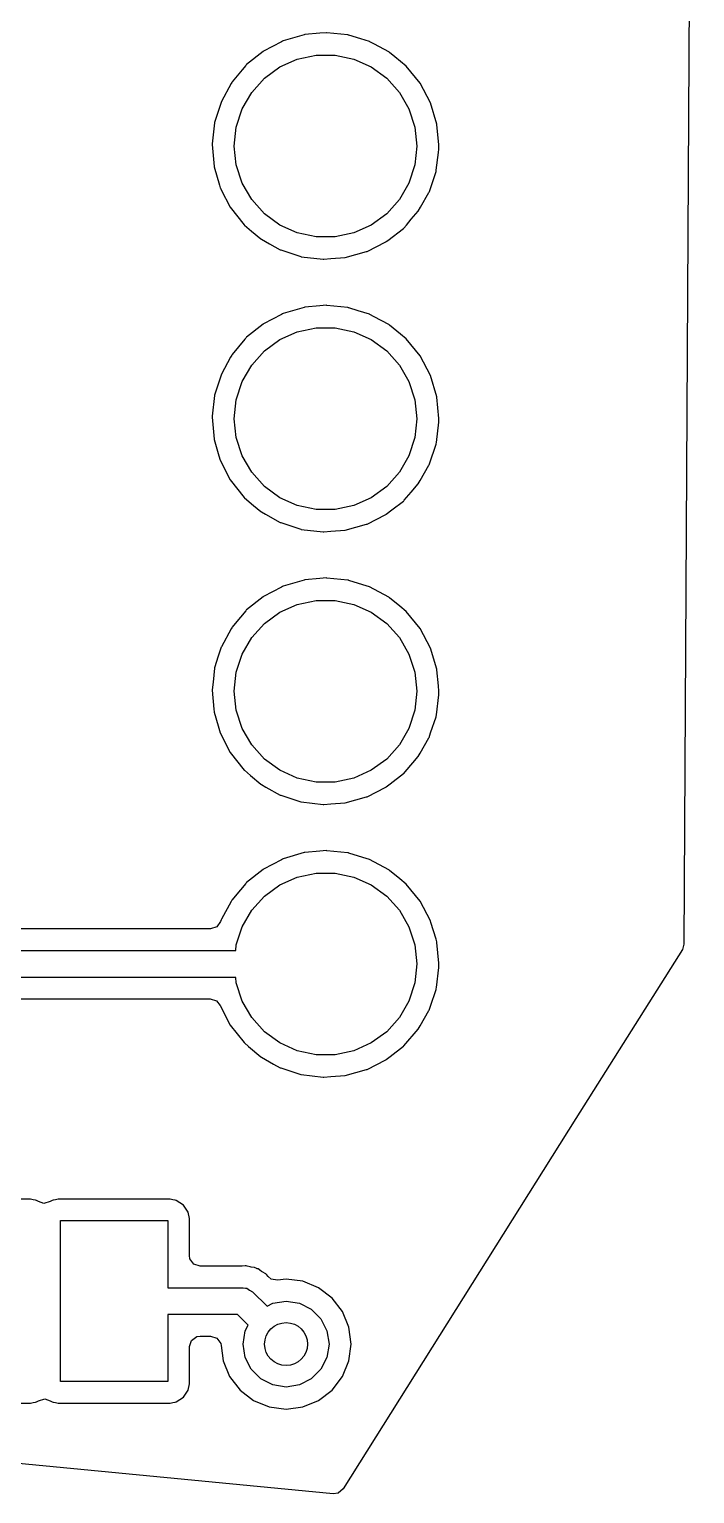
# Model space of a CAD drawing. Extents: x 128.2 to 165.3, y -118.5 to -85.
# Drawn here: x 159.11 to 165.3, y -118.49 to -104.85 of the extents above; entities that cross this region are included whole.
import ezdxf

# ---------------------------------------------------------------- set-up
doc = ezdxf.new("R2010")
doc.units = 0
doc.layers.add('BLACK', color=7, linetype='CONTINUOUS')

msp = doc.modelspace()

# ---------------------------------------------------------------- linework, layer by layer
at = {"layer": 'BLACK', "linetype": 'CONTINUOUS'}
for p, q in [((165.304, -95.2345), (165.204, -113.373)), ((161.67, -104.902), (161.472, -104.96)), ((161.675, -104.901), (161.67, -104.902)), ((161.815, -104.888), (161.675, -104.901)), ((161.675, -104.901), (161.675, -104.901)), ((161.875, -104.883), (161.815, -104.888)), ((161.88, -104.884), (161.875, -104.883)), ((162.075, -104.904), (161.88, -104.884)), ((161.88, -104.884), (161.88, -104.884)), ((162.08, -104.905), (162.075, -104.904)), ((162.075, -104.904), (162.075, -104.904)), ((162.085, -104.906), (162.08, -104.905)), ((162.195, -104.94), (162.085, -104.906)), ((162.085, -104.906), (162.085, -104.906)), ((161.458, -104.968), (161.29, -105.055)), ((161.468, -104.962), (161.458, -104.968)), ((161.472, -104.96), (161.468, -104.962)), ((161.468, -104.962), (161.468, -104.962)), ((162.277, -104.965), (162.195, -104.94)), ((162.281, -104.968), (162.277, -104.965)), ((162.322, -104.99), (162.281, -104.968)), ((162.281, -104.968), (162.281, -104.968)), ((162.458, -105.063), (162.322, -104.99)), ((161.133, -105.181), (161.129, -105.184)), ((161.286, -105.058), (161.133, -105.181)), ((161.133, -105.181), (161.133, -105.181)), ((161.29, -105.055), (161.286, -105.058)), ((161.443, -105.202), (161.605, -105.13)), ((161.605, -105.13), (161.779, -105.093)), ((161.779, -105.093), (161.957, -105.093)), ((161.957, -105.093), (162.131, -105.13)), ((162.131, -105.13), (162.293, -105.202)), ((162.462, -105.067), (162.458, -105.063)), ((162.513, -105.109), (162.462, -105.067)), ((162.462, -105.067), (162.462, -105.067)), ((162.617, -105.195), (162.513, -105.109)), ((161.091, -105.23), (160.997, -105.342)), ((161.126, -105.188), (161.091, -105.23)), ((161.129, -105.184), (161.126, -105.188)), ((161.126, -105.188), (161.126, -105.188)), ((161.18, -105.439), (161.299, -105.307)), ((161.299, -105.307), (161.443, -105.202)), ((162.293, -105.202), (162.437, -105.307)), ((162.437, -105.307), (162.556, -105.439)), ((162.747, -105.354), (162.617, -105.195)), ((160.988, -105.358), (160.898, -105.523)), ((160.995, -105.346), (160.988, -105.358)), ((160.997, -105.342), (160.995, -105.346)), ((160.995, -105.346), (160.995, -105.346)), ((161.091, -105.593), (161.18, -105.439)), ((162.556, -105.439), (162.644, -105.593)), ((162.844, -105.536), (162.747, -105.354)), ((160.898, -105.523), (160.835, -105.719)), ((162.903, -105.734), (162.844, -105.536)), ((160.835, -105.724), (160.813, -105.918)), ((160.835, -105.719), (160.835, -105.724)), ((160.835, -105.724), (160.835, -105.724)), ((161.036, -105.762), (161.091, -105.593)), ((162.644, -105.593), (162.699, -105.762)), ((161.018, -105.939), (161.036, -105.762)), ((162.699, -105.762), (162.718, -105.939)), ((162.904, -105.738), (162.903, -105.734)), ((162.922, -105.928), (162.904, -105.738)), ((162.904, -105.738), (162.904, -105.738)), ((160.813, -105.918), (160.812, -105.924)), ((160.812, -105.924), (160.83, -106.129)), ((161.036, -106.115), (161.018, -105.939)), ((162.718, -105.939), (162.699, -106.115)), ((162.898, -106.165), (162.919, -105.998)), ((162.919, -105.998), (162.923, -105.968)), ((162.923, -105.939), (162.922, -105.928)), ((162.923, -105.941), (162.923, -105.939)), ((162.923, -105.964), (162.923, -105.941)), ((162.923, -105.968), (162.923, -105.964)), ((160.83, -106.129), (160.831, -106.134)), ((160.831, -106.134), (160.831, -106.134)), ((160.831, -106.134), (160.88, -106.303)), ((161.091, -106.284), (161.036, -106.115)), ((162.699, -106.115), (162.644, -106.284)), ((162.834, -106.363), (162.896, -106.177)), ((162.896, -106.177), (162.897, -106.172)), ((162.896, -106.177), (162.896, -106.177)), ((162.897, -106.172), (162.898, -106.165)), ((160.88, -106.303), (160.886, -106.327)), ((160.886, -106.327), (160.889, -106.331)), ((160.889, -106.331), (160.896, -106.347)), ((160.896, -106.347), (160.981, -106.51)), ((161.18, -106.438), (161.091, -106.284)), ((162.644, -106.284), (162.556, -106.438)), ((162.751, -106.51), (162.83, -106.372)), ((162.83, -106.372), (162.832, -106.368)), ((162.83, -106.372), (162.83, -106.372)), ((162.832, -106.368), (162.834, -106.363)), ((160.981, -106.51), (161.109, -106.672)), ((161.299, -106.57), (161.18, -106.438)), ((162.556, -106.438), (162.437, -106.57)), ((162.666, -106.621), (162.73, -106.547)), ((162.73, -106.547), (162.751, -106.51)), ((161.109, -106.672), (161.112, -106.675)), ((161.112, -106.675), (161.112, -106.675)), ((161.112, -106.675), (161.179, -106.732)), ((161.443, -106.675), (161.299, -106.57)), ((161.605, -106.747), (161.443, -106.675)), ((162.293, -106.675), (162.131, -106.747)), ((162.437, -106.57), (162.293, -106.675)), ((162.596, -106.703), (162.62, -106.675)), ((162.62, -106.675), (162.666, -106.621)), ((161.179, -106.732), (161.265, -106.805)), ((161.265, -106.805), (161.27, -106.808)), ((161.27, -106.808), (161.27, -106.808)), ((161.27, -106.808), (161.346, -106.85)), ((161.779, -106.784), (161.605, -106.747)), ((161.957, -106.784), (161.779, -106.784)), ((162.131, -106.747), (161.957, -106.784)), ((162.433, -106.83), (162.446, -106.82)), ((162.446, -106.82), (162.592, -106.706)), ((162.592, -106.706), (162.596, -106.703)), ((162.592, -106.706), (162.592, -106.706)), ((161.346, -106.85), (161.445, -106.906)), ((161.445, -106.906), (161.45, -106.907)), ((161.45, -106.907), (161.637, -106.968)), ((162.051, -106.978), (162.25, -106.923)), ((162.25, -106.923), (162.254, -106.921)), ((162.254, -106.921), (162.429, -106.832)), ((162.254, -106.921), (162.254, -106.921)), ((162.429, -106.832), (162.433, -106.83)), ((162.429, -106.832), (162.429, -106.832)), ((161.637, -106.968), (161.637, -106.968)), ((161.637, -106.968), (161.641, -106.97)), ((161.641, -106.97), (161.846, -106.994)), ((161.846, -106.994), (161.851, -106.994)), ((161.851, -106.994), (161.918, -106.988)), ((161.851, -106.994), (161.851, -106.994)), ((161.918, -106.988), (162.051, -106.978)), ((161.468, -107.502), (161.457, -107.508)), ((161.472, -107.5), (161.468, -107.502)), ((161.468, -107.502), (161.468, -107.502)), ((161.67, -107.442), (161.472, -107.5)), ((161.675, -107.441), (161.67, -107.442)), ((161.815, -107.428), (161.675, -107.441)), ((161.675, -107.441), (161.675, -107.441)), ((161.875, -107.423), (161.815, -107.428)), ((161.88, -107.424), (161.875, -107.423)), ((162.075, -107.444), (161.88, -107.424)), ((161.88, -107.424), (161.88, -107.424)), ((162.08, -107.445), (162.075, -107.444)), ((162.075, -107.444), (162.075, -107.444)), ((162.085, -107.446), (162.08, -107.445)), ((162.171, -107.473), (162.085, -107.446)), ((162.085, -107.446), (162.085, -107.446)), ((162.277, -107.505), (162.171, -107.473)), ((161.286, -107.598), (161.133, -107.721)), ((161.29, -107.595), (161.286, -107.598)), ((161.457, -107.508), (161.29, -107.595)), ((161.605, -107.67), (161.779, -107.633)), ((161.779, -107.633), (161.957, -107.633)), ((161.957, -107.633), (162.131, -107.67)), ((162.281, -107.508), (162.277, -107.505)), ((162.321, -107.529), (162.281, -107.508)), ((162.281, -107.508), (162.281, -107.508)), ((162.458, -107.603), (162.321, -107.529)), ((162.462, -107.607), (162.458, -107.603)), ((162.566, -107.693), (162.462, -107.607)), ((162.462, -107.607), (162.462, -107.607)), ((161.117, -107.739), (160.997, -107.882)), ((161.126, -107.728), (161.117, -107.739)), ((161.129, -107.724), (161.126, -107.728)), ((161.126, -107.728), (161.126, -107.728)), ((161.133, -107.721), (161.129, -107.724)), ((161.133, -107.721), (161.133, -107.721)), ((161.299, -107.847), (161.443, -107.742)), ((161.443, -107.742), (161.605, -107.67)), ((162.131, -107.67), (162.293, -107.742)), ((162.293, -107.742), (162.437, -107.847)), ((162.617, -107.735), (162.566, -107.693)), ((162.747, -107.894), (162.617, -107.735)), ((160.983, -107.907), (160.898, -108.063)), ((160.995, -107.886), (160.983, -107.907)), ((160.997, -107.882), (160.995, -107.886)), ((160.995, -107.886), (160.995, -107.886)), ((161.18, -107.979), (161.299, -107.847)), ((162.437, -107.847), (162.556, -107.979)), ((162.844, -108.076), (162.747, -107.894)), ((161.091, -108.133), (161.18, -107.979)), ((162.556, -107.979), (162.644, -108.133)), ((160.898, -108.063), (160.835, -108.259)), ((161.036, -108.302), (161.091, -108.133)), ((162.644, -108.133), (162.699, -108.302)), ((162.903, -108.274), (162.844, -108.076)), ((160.835, -108.264), (160.813, -108.456)), ((160.835, -108.259), (160.835, -108.264)), ((160.835, -108.264), (160.835, -108.264)), ((161.018, -108.479), (161.036, -108.302)), ((162.699, -108.302), (162.718, -108.479)), ((162.904, -108.278), (162.903, -108.274)), ((162.923, -108.476), (162.904, -108.278)), ((162.904, -108.278), (162.904, -108.278)), ((160.813, -108.456), (160.812, -108.464)), ((160.812, -108.464), (160.83, -108.669)), ((161.036, -108.655), (161.018, -108.479)), ((162.718, -108.479), (162.699, -108.655)), ((162.899, -108.701), (162.923, -108.511)), ((162.923, -108.479), (162.923, -108.476)), ((162.923, -108.508), (162.923, -108.479)), ((162.923, -108.511), (162.923, -108.508)), ((160.83, -108.669), (160.831, -108.674)), ((160.831, -108.674), (160.831, -108.674)), ((160.831, -108.674), (160.874, -108.824)), ((161.091, -108.824), (161.036, -108.655)), ((162.699, -108.655), (162.644, -108.824)), ((162.835, -108.899), (162.896, -108.717)), ((162.896, -108.717), (162.897, -108.712)), ((162.896, -108.717), (162.896, -108.717)), ((162.897, -108.712), (162.899, -108.701)), ((160.874, -108.824), (160.886, -108.867)), ((160.886, -108.867), (160.981, -109.05)), ((161.18, -108.978), (161.091, -108.824)), ((162.644, -108.824), (162.556, -108.978)), ((161.299, -109.11), (161.18, -108.978)), ((162.556, -108.978), (162.437, -109.11)), ((162.749, -109.054), (162.83, -108.912)), ((162.83, -108.912), (162.832, -108.908)), ((162.83, -108.912), (162.83, -108.912)), ((162.832, -108.908), (162.835, -108.899)), ((160.981, -109.05), (161.109, -109.212)), ((161.443, -109.215), (161.299, -109.11)), ((162.437, -109.11), (162.293, -109.215)), ((162.665, -109.163), (162.73, -109.087)), ((162.73, -109.087), (162.749, -109.054)), ((161.109, -109.212), (161.112, -109.215)), ((161.112, -109.215), (161.112, -109.215)), ((161.112, -109.215), (161.197, -109.287)), ((161.605, -109.287), (161.443, -109.215)), ((162.293, -109.215), (162.131, -109.287)), ((162.485, -109.329), (162.592, -109.246)), ((162.592, -109.246), (162.596, -109.243)), ((162.592, -109.246), (162.592, -109.246)), ((162.596, -109.243), (162.599, -109.239)), ((162.599, -109.239), (162.665, -109.163)), ((161.197, -109.287), (161.265, -109.345)), ((161.265, -109.345), (161.27, -109.348)), ((161.27, -109.348), (161.27, -109.348)), ((161.27, -109.348), (161.309, -109.37)), ((161.309, -109.37), (161.445, -109.446)), ((161.779, -109.324), (161.605, -109.287)), ((161.957, -109.324), (161.779, -109.324)), ((162.131, -109.287), (161.957, -109.324)), ((162.254, -109.461), (162.429, -109.372)), ((162.429, -109.372), (162.433, -109.37)), ((162.429, -109.372), (162.429, -109.372)), ((162.433, -109.37), (162.485, -109.329)), ((161.445, -109.446), (161.45, -109.447)), ((161.45, -109.447), (161.637, -109.508)), ((161.637, -109.508), (161.637, -109.508)), ((161.637, -109.508), (161.641, -109.51)), ((161.641, -109.51), (161.846, -109.534)), ((161.846, -109.534), (161.851, -109.534)), ((161.851, -109.534), (161.918, -109.528)), ((161.851, -109.534), (161.851, -109.534)), ((161.918, -109.528), (162.051, -109.518)), ((162.051, -109.518), (162.25, -109.463)), ((162.25, -109.463), (162.254, -109.461)), ((162.254, -109.461), (162.254, -109.461)), ((161.457, -110.048), (161.29, -110.135)), ((161.468, -110.042), (161.457, -110.048)), ((161.472, -110.04), (161.468, -110.042)), ((161.468, -110.042), (161.468, -110.042)), ((161.67, -109.982), (161.472, -110.04)), ((161.675, -109.981), (161.67, -109.982)), ((161.815, -109.968), (161.675, -109.981)), ((161.675, -109.981), (161.675, -109.981)), ((161.875, -109.963), (161.815, -109.968)), ((161.88, -109.964), (161.875, -109.963)), ((162.075, -109.984), (161.88, -109.964)), ((161.88, -109.964), (161.88, -109.964)), ((162.08, -109.985), (162.075, -109.984)), ((162.075, -109.984), (162.075, -109.984)), ((162.085, -109.986), (162.08, -109.985)), ((162.214, -110.026), (162.085, -109.986)), ((162.085, -109.986), (162.085, -109.986)), ((162.277, -110.045), (162.214, -110.026)), ((162.458, -110.143), (162.277, -110.045)), ((161.286, -110.138), (161.133, -110.261)), ((161.29, -110.135), (161.286, -110.138)), ((161.443, -110.282), (161.605, -110.21)), ((161.605, -110.21), (161.779, -110.173)), ((161.779, -110.173), (161.957, -110.173)), ((161.957, -110.173), (162.131, -110.21)), ((162.131, -110.21), (162.293, -110.282)), ((162.462, -110.147), (162.458, -110.143)), ((162.559, -110.227), (162.462, -110.147)), ((162.462, -110.147), (162.462, -110.147)), ((162.617, -110.275), (162.559, -110.227)), ((161.126, -110.268), (161.027, -110.386)), ((161.129, -110.264), (161.126, -110.268)), ((161.126, -110.268), (161.126, -110.268)), ((161.133, -110.261), (161.129, -110.264)), ((161.133, -110.261), (161.133, -110.261)), ((161.299, -110.387), (161.443, -110.282)), ((162.293, -110.282), (162.437, -110.387)), ((162.747, -110.434), (162.617, -110.275)), ((160.988, -110.438), (160.898, -110.603)), ((160.995, -110.426), (160.988, -110.438)), ((160.997, -110.422), (160.995, -110.426)), ((160.995, -110.426), (160.995, -110.426)), ((161.027, -110.386), (160.997, -110.422)), ((161.18, -110.519), (161.299, -110.387)), ((162.437, -110.387), (162.556, -110.519)), ((162.844, -110.616), (162.747, -110.434)), ((160.896, -110.607), (160.869, -110.693)), ((160.898, -110.603), (160.896, -110.607)), ((160.896, -110.607), (160.896, -110.607)), ((161.091, -110.673), (161.18, -110.519)), ((162.556, -110.519), (162.644, -110.673)), ((162.903, -110.814), (162.844, -110.616)), ((160.869, -110.693), (160.835, -110.799)), ((161.036, -110.842), (161.091, -110.673)), ((162.644, -110.673), (162.699, -110.842)), ((160.835, -110.804), (160.82, -110.933)), ((160.835, -110.799), (160.835, -110.804)), ((160.835, -110.804), (160.835, -110.804)), ((161.018, -111.019), (161.036, -110.842)), ((162.699, -110.842), (162.718, -111.019)), ((162.904, -110.818), (162.903, -110.814)), ((162.919, -110.969), (162.904, -110.818)), ((162.904, -110.818), (162.904, -110.818)), ((160.82, -110.933), (160.812, -111.004)), ((160.812, -111.004), (160.813, -111.009)), ((160.813, -111.009), (160.828, -111.185)), ((161.036, -111.195), (161.018, -111.019)), ((162.718, -111.019), (162.699, -111.195)), ((162.923, -111.019), (162.919, -110.969)), ((162.923, -111.048), (162.923, -111.019)), ((162.923, -111.051), (162.923, -111.048)), ((160.828, -111.185), (160.83, -111.209)), ((162.899, -111.238), (162.923, -111.051)), ((160.83, -111.209), (160.831, -111.214)), ((160.831, -111.214), (160.831, -111.214)), ((160.831, -111.214), (160.867, -111.34)), ((161.091, -111.364), (161.036, -111.195)), ((162.699, -111.195), (162.644, -111.364)), ((162.846, -111.407), (162.896, -111.257)), ((162.896, -111.257), (162.897, -111.252)), ((162.896, -111.257), (162.896, -111.257)), ((162.897, -111.252), (162.899, -111.238)), ((160.867, -111.34), (160.886, -111.407)), ((160.886, -111.407), (160.981, -111.59)), ((161.18, -111.518), (161.091, -111.364)), ((162.644, -111.364), (162.556, -111.518)), ((162.749, -111.594), (162.83, -111.452)), ((162.83, -111.452), (162.832, -111.448)), ((162.83, -111.452), (162.83, -111.452)), ((162.832, -111.448), (162.846, -111.407)), ((160.981, -111.59), (161.109, -111.752)), ((161.299, -111.65), (161.18, -111.518)), ((162.556, -111.518), (162.437, -111.65)), ((162.73, -111.627), (162.749, -111.594)), ((161.443, -111.755), (161.299, -111.65)), ((162.437, -111.65), (162.293, -111.755)), ((162.608, -111.769), (162.681, -111.684)), ((162.681, -111.684), (162.73, -111.627)), ((161.109, -111.752), (161.112, -111.755)), ((161.112, -111.755), (161.112, -111.755)), ((161.112, -111.755), (161.17, -111.804)), ((161.17, -111.804), (161.265, -111.885)), ((161.605, -111.827), (161.443, -111.755)), ((161.779, -111.864), (161.605, -111.827)), ((161.957, -111.864), (161.779, -111.864)), ((162.131, -111.827), (161.957, -111.864)), ((162.293, -111.755), (162.131, -111.827)), ((162.469, -111.882), (162.592, -111.786)), ((162.592, -111.786), (162.596, -111.783)), ((162.592, -111.786), (162.592, -111.786)), ((162.596, -111.783), (162.608, -111.769)), ((161.265, -111.885), (161.27, -111.888)), ((161.27, -111.888), (161.27, -111.888)), ((161.27, -111.888), (161.313, -111.912)), ((161.313, -111.912), (161.445, -111.986)), ((161.445, -111.986), (161.45, -111.987)), ((161.45, -111.987), (161.637, -112.048)), ((162.051, -112.058), (162.25, -112.003)), ((162.25, -112.003), (162.254, -112.001)), ((162.254, -112.001), (162.429, -111.912)), ((162.254, -112.001), (162.254, -112.001)), ((162.429, -111.912), (162.433, -111.91)), ((162.429, -111.912), (162.429, -111.912)), ((162.433, -111.91), (162.469, -111.882)), ((161.637, -112.048), (161.637, -112.048)), ((161.637, -112.048), (161.641, -112.05)), ((161.641, -112.05), (161.846, -112.074)), ((161.846, -112.074), (161.851, -112.074)), ((161.851, -112.074), (161.918, -112.068)), ((161.851, -112.074), (161.851, -112.074)), ((161.918, -112.068), (162.051, -112.058)), ((161.67, -112.522), (161.472, -112.58)), ((161.675, -112.521), (161.67, -112.522)), ((161.815, -112.508), (161.675, -112.521)), ((161.675, -112.521), (161.675, -112.521)), ((161.875, -112.503), (161.815, -112.508)), ((161.88, -112.504), (161.875, -112.503)), ((162.075, -112.524), (161.88, -112.504)), ((161.88, -112.504), (161.88, -112.504)), ((162.08, -112.525), (162.075, -112.524)), ((162.075, -112.524), (162.075, -112.524)), ((162.085, -112.526), (162.08, -112.525)), ((162.214, -112.566), (162.085, -112.526)), ((162.085, -112.526), (162.085, -112.526)), ((161.286, -112.678), (161.133, -112.801)), ((161.29, -112.675), (161.286, -112.678)), ((161.457, -112.588), (161.29, -112.675)), ((161.468, -112.582), (161.457, -112.588)), ((161.472, -112.58), (161.468, -112.582)), ((161.468, -112.582), (161.468, -112.582)), ((162.277, -112.585), (162.214, -112.566)), ((162.458, -112.683), (162.277, -112.585)), ((162.462, -112.687), (162.458, -112.683)), ((162.559, -112.767), (162.462, -112.687)), ((162.462, -112.687), (162.462, -112.687)), ((161.126, -112.808), (161.027, -112.926)), ((161.129, -112.804), (161.126, -112.808)), ((161.126, -112.808), (161.126, -112.808)), ((161.133, -112.801), (161.129, -112.804)), ((161.133, -112.801), (161.133, -112.801)), ((161.299, -112.927), (161.443, -112.822)), ((161.443, -112.822), (161.605, -112.75)), ((161.605, -112.75), (161.779, -112.713)), ((161.779, -112.713), (161.957, -112.713)), ((161.957, -112.713), (162.131, -112.75)), ((162.131, -112.75), (162.293, -112.822)), ((162.293, -112.822), (162.437, -112.927)), ((162.617, -112.815), (162.559, -112.767)), ((162.747, -112.974), (162.617, -112.815)), ((161.027, -112.926), (160.997, -112.962)), ((161.18, -113.059), (161.299, -112.927)), ((162.437, -112.927), (162.556, -113.059)), ((160.988, -112.978), (160.898, -113.143)), ((160.995, -112.966), (160.988, -112.978)), ((160.997, -112.962), (160.995, -112.966)), ((160.995, -112.966), (160.995, -112.966)), ((161.091, -113.213), (161.18, -113.059)), ((162.556, -113.059), (162.644, -113.213)), ((162.844, -113.156), (162.747, -112.974)), ((160.855, -113.214), (160.797, -113.233)), ((160.891, -113.164), (160.855, -113.214)), ((160.896, -113.147), (160.891, -113.164)), ((160.898, -113.143), (160.896, -113.147)), ((160.896, -113.147), (160.896, -113.147)), ((161.036, -113.382), (161.091, -113.213)), ((162.644, -113.213), (162.699, -113.382)), ((162.849, -113.174), (162.844, -113.156)), ((162.896, -113.329), (162.849, -113.174)), ((160.797, -113.233), (150.534, -113.233)), ((162.903, -113.354), (162.896, -113.329)), ((162.904, -113.358), (162.903, -113.354)), ((162.923, -113.553), (162.904, -113.358)), ((162.904, -113.358), (162.904, -113.358)), ((150.41, -113.434), (161.031, -113.434)), ((161.031, -113.434), (161.036, -113.382)), ((162.699, -113.382), (162.718, -113.559)), ((165.189, -113.425), (164.199, -115)), ((165.204, -113.373), (165.189, -113.425)), ((162.718, -113.559), (162.699, -113.735)), ((162.899, -113.778), (162.923, -113.591)), ((162.923, -113.559), (162.923, -113.553)), ((162.923, -113.588), (162.923, -113.559)), ((162.923, -113.591), (162.923, -113.588)), ((161.031, -113.684), (150.359, -113.684)), ((161.036, -113.735), (161.031, -113.684)), ((161.091, -113.904), (161.036, -113.735)), ((162.699, -113.735), (162.644, -113.904)), ((162.897, -113.792), (162.899, -113.778)), ((150.377, -113.884), (160.795, -113.884)), ((160.795, -113.884), (160.853, -113.903)), ((160.853, -113.903), (160.886, -113.946)), ((161.18, -114.058), (161.091, -113.904)), ((162.644, -113.904), (162.556, -114.058)), ((162.844, -113.951), (162.896, -113.797)), ((162.896, -113.797), (162.897, -113.792)), ((162.896, -113.797), (162.896, -113.797)), ((160.886, -113.946), (160.886, -113.947)), ((160.886, -113.947), (160.981, -114.13)), ((162.749, -114.134), (162.83, -113.992)), ((162.83, -113.992), (162.832, -113.988)), ((162.83, -113.992), (162.83, -113.992)), ((162.832, -113.988), (162.844, -113.951)), ((160.981, -114.13), (161.109, -114.292)), ((161.299, -114.19), (161.18, -114.058)), ((162.556, -114.058), (162.437, -114.19)), ((162.596, -114.323), (162.73, -114.167)), ((162.73, -114.167), (162.749, -114.134)), ((161.109, -114.292), (161.112, -114.295)), ((161.112, -114.295), (161.112, -114.295)), ((161.112, -114.295), (161.149, -114.327)), ((161.443, -114.295), (161.299, -114.19)), ((161.605, -114.367), (161.443, -114.295)), ((162.293, -114.295), (162.131, -114.367)), ((162.437, -114.19), (162.293, -114.295)), ((162.592, -114.326), (162.596, -114.323)), ((161.149, -114.327), (161.265, -114.425)), ((161.265, -114.425), (161.27, -114.428)), ((161.27, -114.428), (161.27, -114.428)), ((161.27, -114.428), (161.382, -114.491)), ((161.779, -114.404), (161.605, -114.367)), ((161.957, -114.404), (161.779, -114.404)), ((162.131, -114.367), (161.957, -114.404)), ((162.254, -114.541), (162.429, -114.452)), ((162.429, -114.452), (162.433, -114.45)), ((162.429, -114.452), (162.429, -114.452)), ((162.433, -114.45), (162.469, -114.422)), ((162.469, -114.422), (162.592, -114.326)), ((162.592, -114.326), (162.592, -114.326)), ((161.382, -114.491), (161.445, -114.526)), ((161.445, -114.526), (161.45, -114.527)), ((161.45, -114.527), (161.637, -114.588)), ((161.637, -114.588), (161.637, -114.588)), ((161.637, -114.588), (161.641, -114.59)), ((161.641, -114.59), (161.846, -114.614)), ((162.051, -114.598), (162.25, -114.543)), ((162.25, -114.543), (162.254, -114.541)), ((162.254, -114.541), (162.254, -114.541)), ((161.846, -114.614), (161.851, -114.614)), ((161.851, -114.614), (161.918, -114.608)), ((161.851, -114.614), (161.851, -114.614)), ((161.918, -114.608), (162.051, -114.598)), ((164.199, -115), (162.032, -118.448)), ((159.12, -115.749), (158.08, -115.749)), ((159.146, -115.755), (159.12, -115.749)), ((159.169, -115.759), (159.146, -115.755)), ((159.178, -115.761), (159.169, -115.759)), ((159.169, -115.759), (159.169, -115.759)), ((159.195, -115.772), (159.178, -115.761)), ((159.246, -115.789), (159.195, -115.772)), ((159.305, -115.772), (159.246, -115.789)), ((159.322, -115.761), (159.305, -115.772)), ((159.331, -115.759), (159.322, -115.761)), ((159.354, -115.755), (159.331, -115.759)), ((159.331, -115.759), (159.331, -115.759)), ((159.38, -115.749), (159.354, -115.755)), ((160.42, -115.749), (159.38, -115.749)), ((160.446, -115.755), (160.42, -115.749)), ((160.469, -115.759), (160.446, -115.755)), ((160.478, -115.761), (160.469, -115.759)), ((160.469, -115.759), (160.469, -115.759)), ((160.545, -115.805), (160.478, -115.761)), ((160.589, -115.872), (160.545, -115.805)), ((159.4, -117.45), (159.4, -115.95)), ((159.4, -115.95), (160.4, -115.95)), ((160.4, -115.95), (160.4, -116.575)), ((160.6, -115.93), (160.589, -115.872)), ((160.6, -116.275), (160.6, -115.93)), ((160.605, -116.306), (160.6, -116.275)), ((160.641, -116.356), (160.605, -116.306)), ((160.7, -116.374), (160.641, -116.356)), ((161.939, -118.494), (140.804, -116.47)), ((161.081, -116.374), (160.7, -116.374)), ((161.09, -116.374), (161.081, -116.374)), ((161.12, -116.371), (161.09, -116.374)), ((161.129, -116.371), (161.12, -116.371)), ((161.137, -116.373), (161.129, -116.371)), ((161.166, -116.381), (161.137, -116.373)), ((161.175, -116.383), (161.166, -116.381)), ((161.205, -116.388), (161.175, -116.383)), ((161.213, -116.389), (161.205, -116.388)), ((161.205, -116.388), (161.205, -116.388)), ((161.221, -116.394), (161.213, -116.389)), ((161.226, -116.396), (161.221, -116.394)), ((161.231, -116.398), (161.226, -116.396)), ((161.24, -116.4), (161.231, -116.398)), ((161.269, -116.421), (161.24, -116.4)), ((161.272, -116.423), (161.269, -116.421)), ((161.279, -116.427), (161.272, -116.423)), ((161.312, -116.447), (161.279, -116.427)), ((161.318, -116.453), (161.312, -116.447)), ((161.332, -116.47), (161.318, -116.453)), ((161.318, -116.453), (161.318, -116.453)), ((161.361, -116.494), (161.332, -116.47)), ((161.421, -116.505), (161.361, -116.494)), ((161.5, -116.494), (161.421, -116.505)), ((161.657, -116.515), (161.5, -116.494)), ((160.4, -116.575), (161.1, -116.575)), ((161.1, -116.575), (161.122, -116.578)), ((161.122, -116.578), (161.127, -116.578)), ((161.127, -116.578), (161.129, -116.579)), ((161.129, -116.579), (161.136, -116.58)), ((161.136, -116.58), (161.161, -116.597)), ((161.161, -116.597), (161.188, -116.612)), ((161.188, -116.612), (161.323, -116.747)), ((161.803, -116.575), (161.657, -116.515)), ((161.928, -116.672), (161.803, -116.575)), ((161.323, -116.747), (161.376, -116.72)), ((161.376, -116.72), (161.5, -116.7)), ((161.5, -116.7), (161.624, -116.72)), ((161.624, -116.72), (161.735, -116.776)), ((161.735, -116.776), (161.824, -116.865)), ((162.025, -116.797), (161.928, -116.672)), ((161.048, -116.825), (160.4, -116.825)), ((160.4, -116.825), (160.4, -117.45)), ((161.147, -116.923), (161.048, -116.825)), ((161.824, -116.865), (161.88, -116.976)), ((162.085, -116.943), (162.025, -116.797)), ((160.619, -117.066), (160.669, -117.03)), ((160.669, -117.03), (160.7, -117.025)), ((160.7, -117.025), (160.798, -117.025)), ((160.798, -117.025), (160.856, -117.044)), ((160.856, -117.044), (160.892, -117.094)), ((161.1, -117.1), (161.12, -116.976)), ((161.12, -116.976), (161.147, -116.923)), ((161.88, -116.976), (161.9, -117.1)), ((162.106, -117.1), (162.085, -116.943)), ((160.6, -117.124), (160.619, -117.066)), ((160.6, -117.47), (160.6, -117.124)), ((160.892, -117.094), (160.896, -117.112)), ((160.896, -117.112), (160.915, -117.257)), ((161.12, -117.224), (161.1, -117.1)), ((161.9, -117.1), (161.88, -117.224)), ((162.085, -117.257), (162.106, -117.1)), ((160.915, -117.257), (160.975, -117.403)), ((161.176, -117.335), (161.12, -117.224)), ((161.88, -117.224), (161.824, -117.335)), ((162.025, -117.403), (162.085, -117.257)), ((160.4, -117.45), (159.4, -117.45)), ((160.975, -117.403), (161.072, -117.528)), ((161.265, -117.424), (161.176, -117.335)), ((161.376, -117.48), (161.265, -117.424)), ((161.735, -117.424), (161.624, -117.48)), ((161.824, -117.335), (161.735, -117.424)), ((161.928, -117.528), (162.025, -117.403)), ((160.478, -117.639), (160.545, -117.595)), ((160.545, -117.595), (160.589, -117.528)), ((160.589, -117.528), (160.6, -117.47)), ((161.072, -117.528), (161.197, -117.625)), ((161.5, -117.5), (161.376, -117.48)), ((161.624, -117.48), (161.5, -117.5)), ((161.803, -117.625), (161.928, -117.528)), ((158.08, -117.65), (159.12, -117.65)), ((159.12, -117.65), (159.146, -117.645)), ((159.146, -117.645), (159.169, -117.641)), ((159.169, -117.641), (159.178, -117.639)), ((159.169, -117.641), (159.169, -117.641)), ((159.178, -117.639), (159.195, -117.628)), ((159.195, -117.628), (159.254, -117.611)), ((159.254, -117.611), (159.305, -117.628)), ((159.305, -117.628), (159.322, -117.639)), ((159.322, -117.639), (159.331, -117.641)), ((159.331, -117.641), (159.331, -117.641)), ((159.331, -117.641), (159.354, -117.645)), ((159.354, -117.645), (159.38, -117.65)), ((159.38, -117.65), (160.42, -117.65)), ((160.42, -117.65), (160.446, -117.645)), ((160.446, -117.645), (160.469, -117.641)), ((160.469, -117.641), (160.478, -117.639)), ((160.469, -117.641), (160.469, -117.641)), ((161.197, -117.625), (161.343, -117.685)), ((161.343, -117.685), (161.5, -117.706)), ((161.5, -117.706), (161.657, -117.685)), ((161.657, -117.685), (161.803, -117.625)), ((161.986, -118.488), (161.939, -118.494)), ((162.032, -118.448), (161.986, -118.488))]:
    msp.add_line(p, q, dxfattribs=at)
at = {"layer": 'BLACK'}
msp.add_circle((161.5, -117.1), 0.2, dxfattribs=at)

doc.saveas('drawing.dxf')
